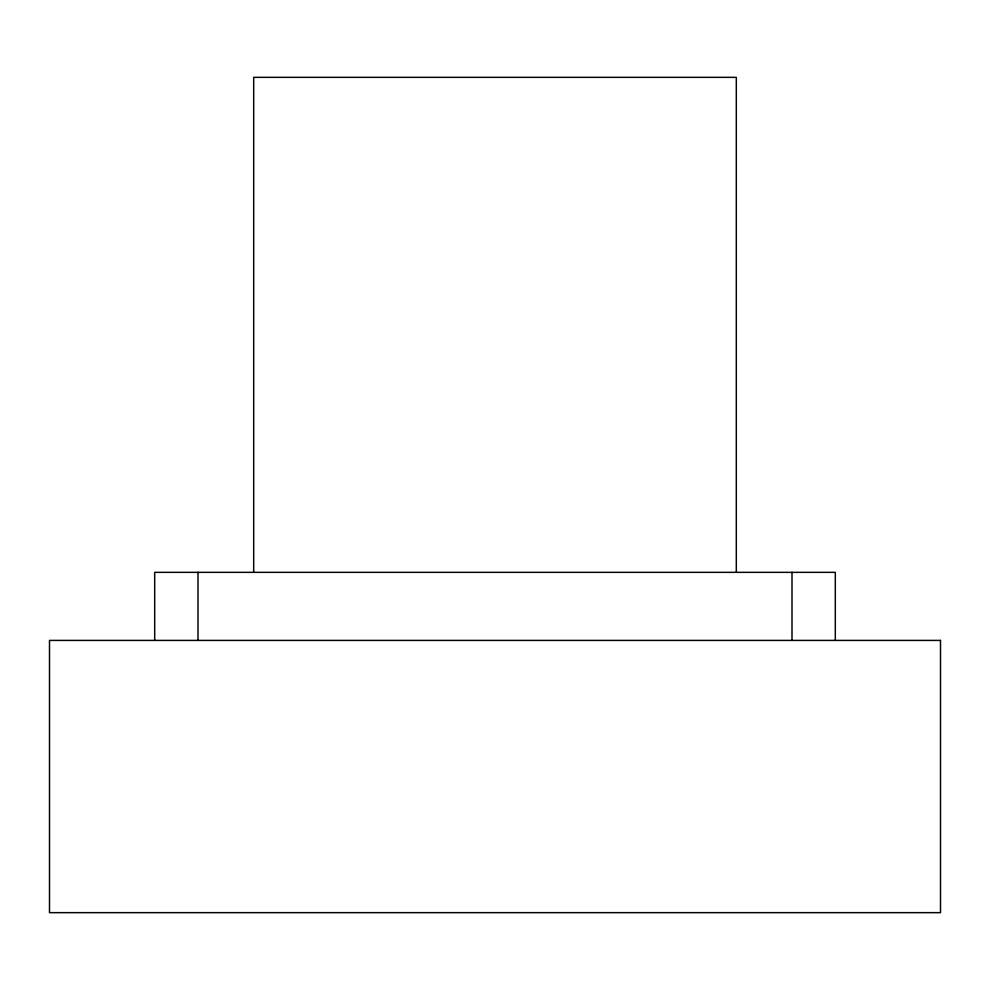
<?xml version="1.0" encoding="UTF-8"?>
<svg xmlns="http://www.w3.org/2000/svg" width="990" height="990" viewBox="0 0 990 990"><rect width="100%" height="100%" fill="white"/><g stroke="black" fill="none" stroke-linecap="round" stroke-linejoin="round"><path stroke-width="1.49" d="M835.312 640.406L835.312 572.344L154.688 572.344L154.688 640.406M792 572.344L792 640.406M736.312 572.344L736.312 77.344L253.688 77.344L253.688 572.344M198 572.344L198 640.406M940.5 640.406L49.5 640.406L49.5 912.656L940.5 912.656L940.5 640.406"/></g></svg>
